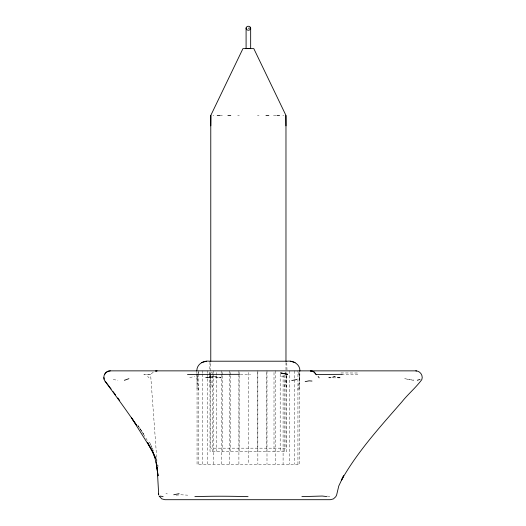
<?xml version="1.0" encoding="UTF-8"?>
<svg xmlns="http://www.w3.org/2000/svg" width="526" height="526" viewBox="0 0 526 526"><rect width="100%" height="100%" fill="white"/><g stroke="black" fill="none" stroke-linecap="round" stroke-linejoin="round"><path stroke-width="0.39" stroke-dasharray="2.63 1.97" d="M197.059 374.111L197.059 464.267L299.688 464.267L299.688 370.863M198.808 374.111L198.808 464.267M198.808 373.302L198.808 370.863M210.005 375.695L210.005 451.387L286.742 451.387L286.742 375.695M210.005 374.893L210.005 372.474L209.927 374.893M212.234 375.695L212.234 451.387M212.234 374.893L212.234 372.474M284.513 451.387L284.513 374.893M285.973 375.176L285.973 448.165L210.775 448.165L210.775 362.052M285.973 374.354L285.973 362.052M297.94 464.267L297.94 370.863M299.708 372.362L299.688 389.542L297.94 389.542L299.781 378.339L299.912 370.863M196.888 373.854L196.967 378.339L198.808 389.542L197.059 389.542L197.026 373.854M286.834 375.695L286.742 386.972L284.513 386.972L286.907 375.695M209.841 375.695L212.234 386.972L210.005 386.972L209.913 375.695M209.992 361.927L209.756 370.094M196.967 378.339L197.704 375.347M197.888 374.597L198.44 372.362M209.881 377.306L211.715 372.296M153.257 372.191L150.607 374.407L144.282 374.413M189.748 377.681L194.594 376.346M328.257 377.839L334.582 376.695L341.828 377.865M205.041 377.786L213.937 376.655L222.945 377.846M176.223 495.163L181.043 494.769L187.736 495.176M281.417 376.734L286.499 376.412M212.964 115.464L213.924 115.464M219.75 115.464L223.261 115.464M237.706 115.464L239.31 115.464M257.438 115.464L259.042 115.464M273.487 115.464L276.295 115.464M282.824 115.464L283.79 115.464M340.94 372.954L358.43 373.013M341.479 374.413L358.758 374.505M143.697 374.308L150.607 374.407L156.939 461.157M240.283 374.433L250.58 374.565M327.297 496.077L330.775 496.597M411.648 379.884L404.796 378.7L412.535 380.186M113.208 379.443L117.916 380.403M165.953 493.572L167.301 493.901M147.628 376.373L149.016 377.786M137.891 425.764L143.683 434.18L138.2 425.764L143.072 433.536M143.48 434.18L148.299 442.103M153.362 450.743L149.542 442.103L152.823 450.026M285.039 372.296L286.867 377.306M155.992 458.711L156.636 461M298.308 372.362L299.781 378.339M286.992 370.094L286.762 361.927M209.762 372.474L209.821 374.893M196.842 370.863L196.882 373.105M294.507 370.863L294.507 379.055M294.507 379.877L294.507 464.267M289.497 370.863L289.497 464.267M283.093 374.959L283.093 464.267M280.18 374.15L280.18 451.387M275.506 370.863L275.506 464.267M274.007 372.507L274.007 451.387M266.991 370.863L266.991 464.267M266.334 372.507L266.334 451.387M257.845 370.863L257.845 464.267M257.622 372.507L257.622 451.387M248.377 372.5L248.377 464.267M239.126 372.507L239.126 374.972M239.126 375.794L239.126 451.387M238.903 370.863L238.903 373.322M238.903 374.144L238.903 464.267M230.414 372.507L230.414 374.972M230.414 375.794L230.414 451.387M229.757 370.863L229.757 373.322M229.757 374.144L229.757 464.267M222.748 372.507L222.748 374.972M222.748 375.794L222.748 451.387M221.249 370.863L221.249 373.322M221.249 374.144L221.249 464.267M216.567 372.507L216.567 374.972M216.567 375.794L216.567 451.387M213.655 370.863L213.655 373.322M213.655 374.144L213.655 464.267M207.251 370.863L207.251 373.322M207.251 374.144L207.251 464.267M202.24 370.863L202.24 373.322M202.24 374.144L202.24 464.267M334.582 376.695L329.315 377.839L341.072 377.865L334.582 376.695M213.937 376.655L205.554 377.786L221.098 377.839L213.937 376.655M158.122 466.338L157.701 464.813L158.122 466.338"/><path stroke-width="0.79" d="M210.775 361.23L210.775 115.464L242.946 48.616L253.802 48.616L285.973 115.464L285.973 361.23M246.089 27.95L246.089 48.609L250.665 48.609L250.665 27.95L250.12 26.918L249.028 26.3L247.726 26.3L246.628 26.918L246.089 27.95L246.273 29.075L247.121 29.936L248.377 30.258L249.626 29.936L250.481 29.075L250.665 27.95L248.377 28.24M158.379 493.967L158.72 494.927L157.169 467.667M104.549 374.466L105.963 372.572L108.027 371.29L110.329 370.863M209.69 361.204C203.647 360.31 196.685 364.156 196.842 370.863L415.81 370.863C420.136 370.843 423.397 375.564 421.819 379.614C415.967 387.557 408.156 394.007 401.976 401.752C380.337 426.645 357.719 451.262 341.466 480.159L343.61 475.774L338.77 485.991L336.653 494.92L335.759 496.735L333.431 498.911L330.341 499.7L164.927 499.7L161.738 498.852L159.122 496.044M128.916 378.674L124.346 380.311M159.385 496.518L160.404 496.103L163.099 496.623M417.315 380.285L420.011 379.351M201.675 362.499L206.501 361.204M291.733 380.568L296.828 379.529M173.751 494.756L179.116 493.697M311.99 381.061L309.058 380.837L305.185 381.639M155.348 371.1L157.077 370.863L156.281 370.902M194.87 496.636C212.589 496.038 230.335 496.123 248.068 496.643M301.891 496.616L322.247 496.044L326.797 496.557M246.089 48.609L246.628 48.596M316.757 374.446L342.327 374.341M239.291 374.328L187.486 374.413M210.887 115.464L210.775 125.859M217.205 115.464L219.75 115.464M227.896 115.464L230.776 115.464M265.978 115.464L268.852 115.464M276.998 115.464L279.543 115.464M285.861 115.464L285.973 125.859M210.005 361.204L286.742 361.204M287.058 361.204C293.1 360.31 300.063 364.156 299.912 370.863M196.632 370.863L110.158 370.863C105.042 370.758 101.945 377.208 104.99 381.199C115.904 395.861 126.628 410.668 136.938 425.764L131.566 417.874L152.172 450.743L147.753 442.767M415.81 370.863L416.572 370.935M310.669 370.863L312.161 371.139M290.247 361.204L295.079 362.499M412.956 380.101L413.462 380.239M105.187 381.192L111.124 389.03M113.09 391.64L115.496 394.848M117.831 397.985L119.698 400.496M318.131 376.465L319.164 377.865M147.767 442.826L155.9 458.711L152.382 450.743L155.085 458.711L156.794 466.338L157.964 475.774L157.202 467.667M156.215 461.762L156.794 466.338M156.235 461.966L157.964 475.774M103.997 377.556L104.161 379.167M287.498 374.269L280.693 372.973L287.498 374.269M311.984 371.146L310.458 370.863L313.996 371.921L316.369 374.749L313.996 371.921L311.984 371.146"/></g></svg>
